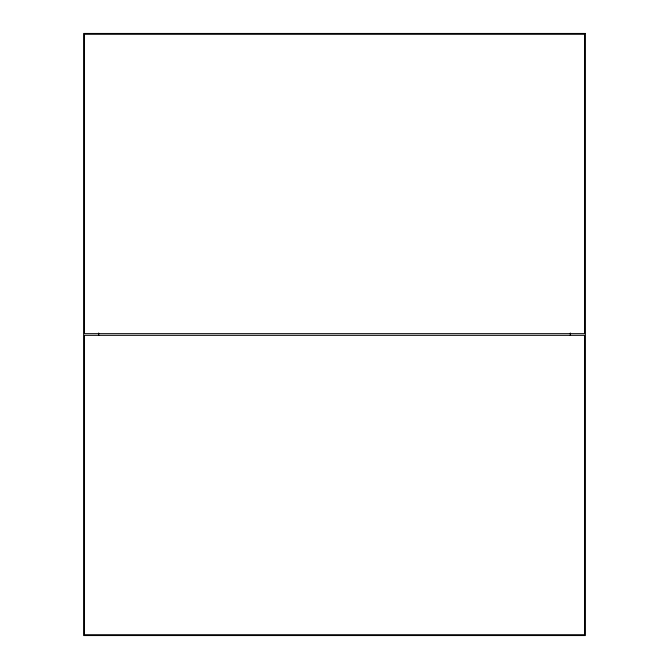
<?xml version="1.0" encoding="UTF-8"?>
<svg xmlns="http://www.w3.org/2000/svg" width="669" height="669" viewBox="0 0 669 669"><rect width="100%" height="100%" fill="white"/><g stroke="black" fill="none" stroke-linecap="round" stroke-linejoin="round"><path stroke-width="1" d="M570.322 332.995L570.322 335.545M98.678 332.995L98.678 335.545M585.375 33.45L83.625 33.45L83.625 635.55L585.375 635.55L585.375 33.45M584.539 34.286L84.461 34.286L84.461 333.664L584.539 333.664L584.539 34.286M584.539 335.336L84.461 335.336L84.461 634.714L584.539 634.714L584.539 335.336"/></g></svg>
